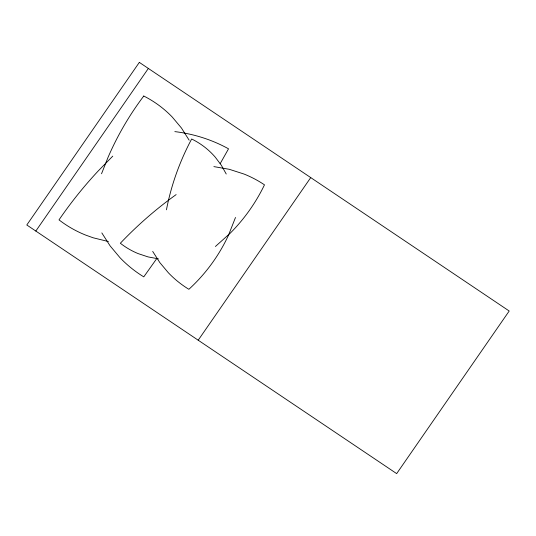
<?xml version="1.0" encoding="UTF-8"?>
<svg xmlns="http://www.w3.org/2000/svg" width="536" height="536" viewBox="0 0 536 536"><rect width="100%" height="100%" fill="white"/><g stroke="black" fill="none" stroke-linecap="round" stroke-linejoin="round"><path stroke-width="0.8" d="M166.448 209.804C171.212 185.101 179.801 161.182 191.654 138.998A75.817 74.524 -29.7 0 1 215.258 157.169L221.288 165.189L226.232 174.006M235.498 217.475L228.47 235.25A168.941 166.053 -29.7 0 1 188.873 289.299A104.185 102.403 -29.7 0 1 168.364 272.77L159.862 262.627L152.693 251.404M101.532 173.765L108.044 157.343A297.138 292.073 -29.7 0 1 143.755 96.031M220.189 163.627L228.53 148.814C211.961 139.661 193.617 133.873 174.83 131.615M156.753 258.587L143.775 276.857A120.794 118.731 -29.7 0 1 119.997 257.689L110.141 245.924L101.827 232.912M35.818 231.05L148.351 68.447M198.199 340.206L310.733 177.604M112.768 156.137L98.155 171.024A410.884 403.869 -29.7 0 0 59.007 219.874A113.109 111.18 -29.7 0 0 85.84 235.157L93.177 237.79L108.406 241.535M215.412 246.493L230.172 233.247A177.007 173.992 -29.7 0 0 264.483 184.84A111.562 109.659 -29.7 0 0 244.081 174.066L229.308 169.309L213.877 166.609M176.143 194.602C156.056 209.007 137.37 225.321 120.345 243.237A76.213 74.906 -29.7 0 0 138.154 253.608L148.036 256.898L158.368 258.834M189.154 140.191L181.476 128.044L172.297 117.096A107.823 105.981 -29.7 0 0 143.755 96.024M139.333 62.384L26.8 224.986L396.667 473.616L509.2 311.014L139.333 62.384"/></g></svg>
